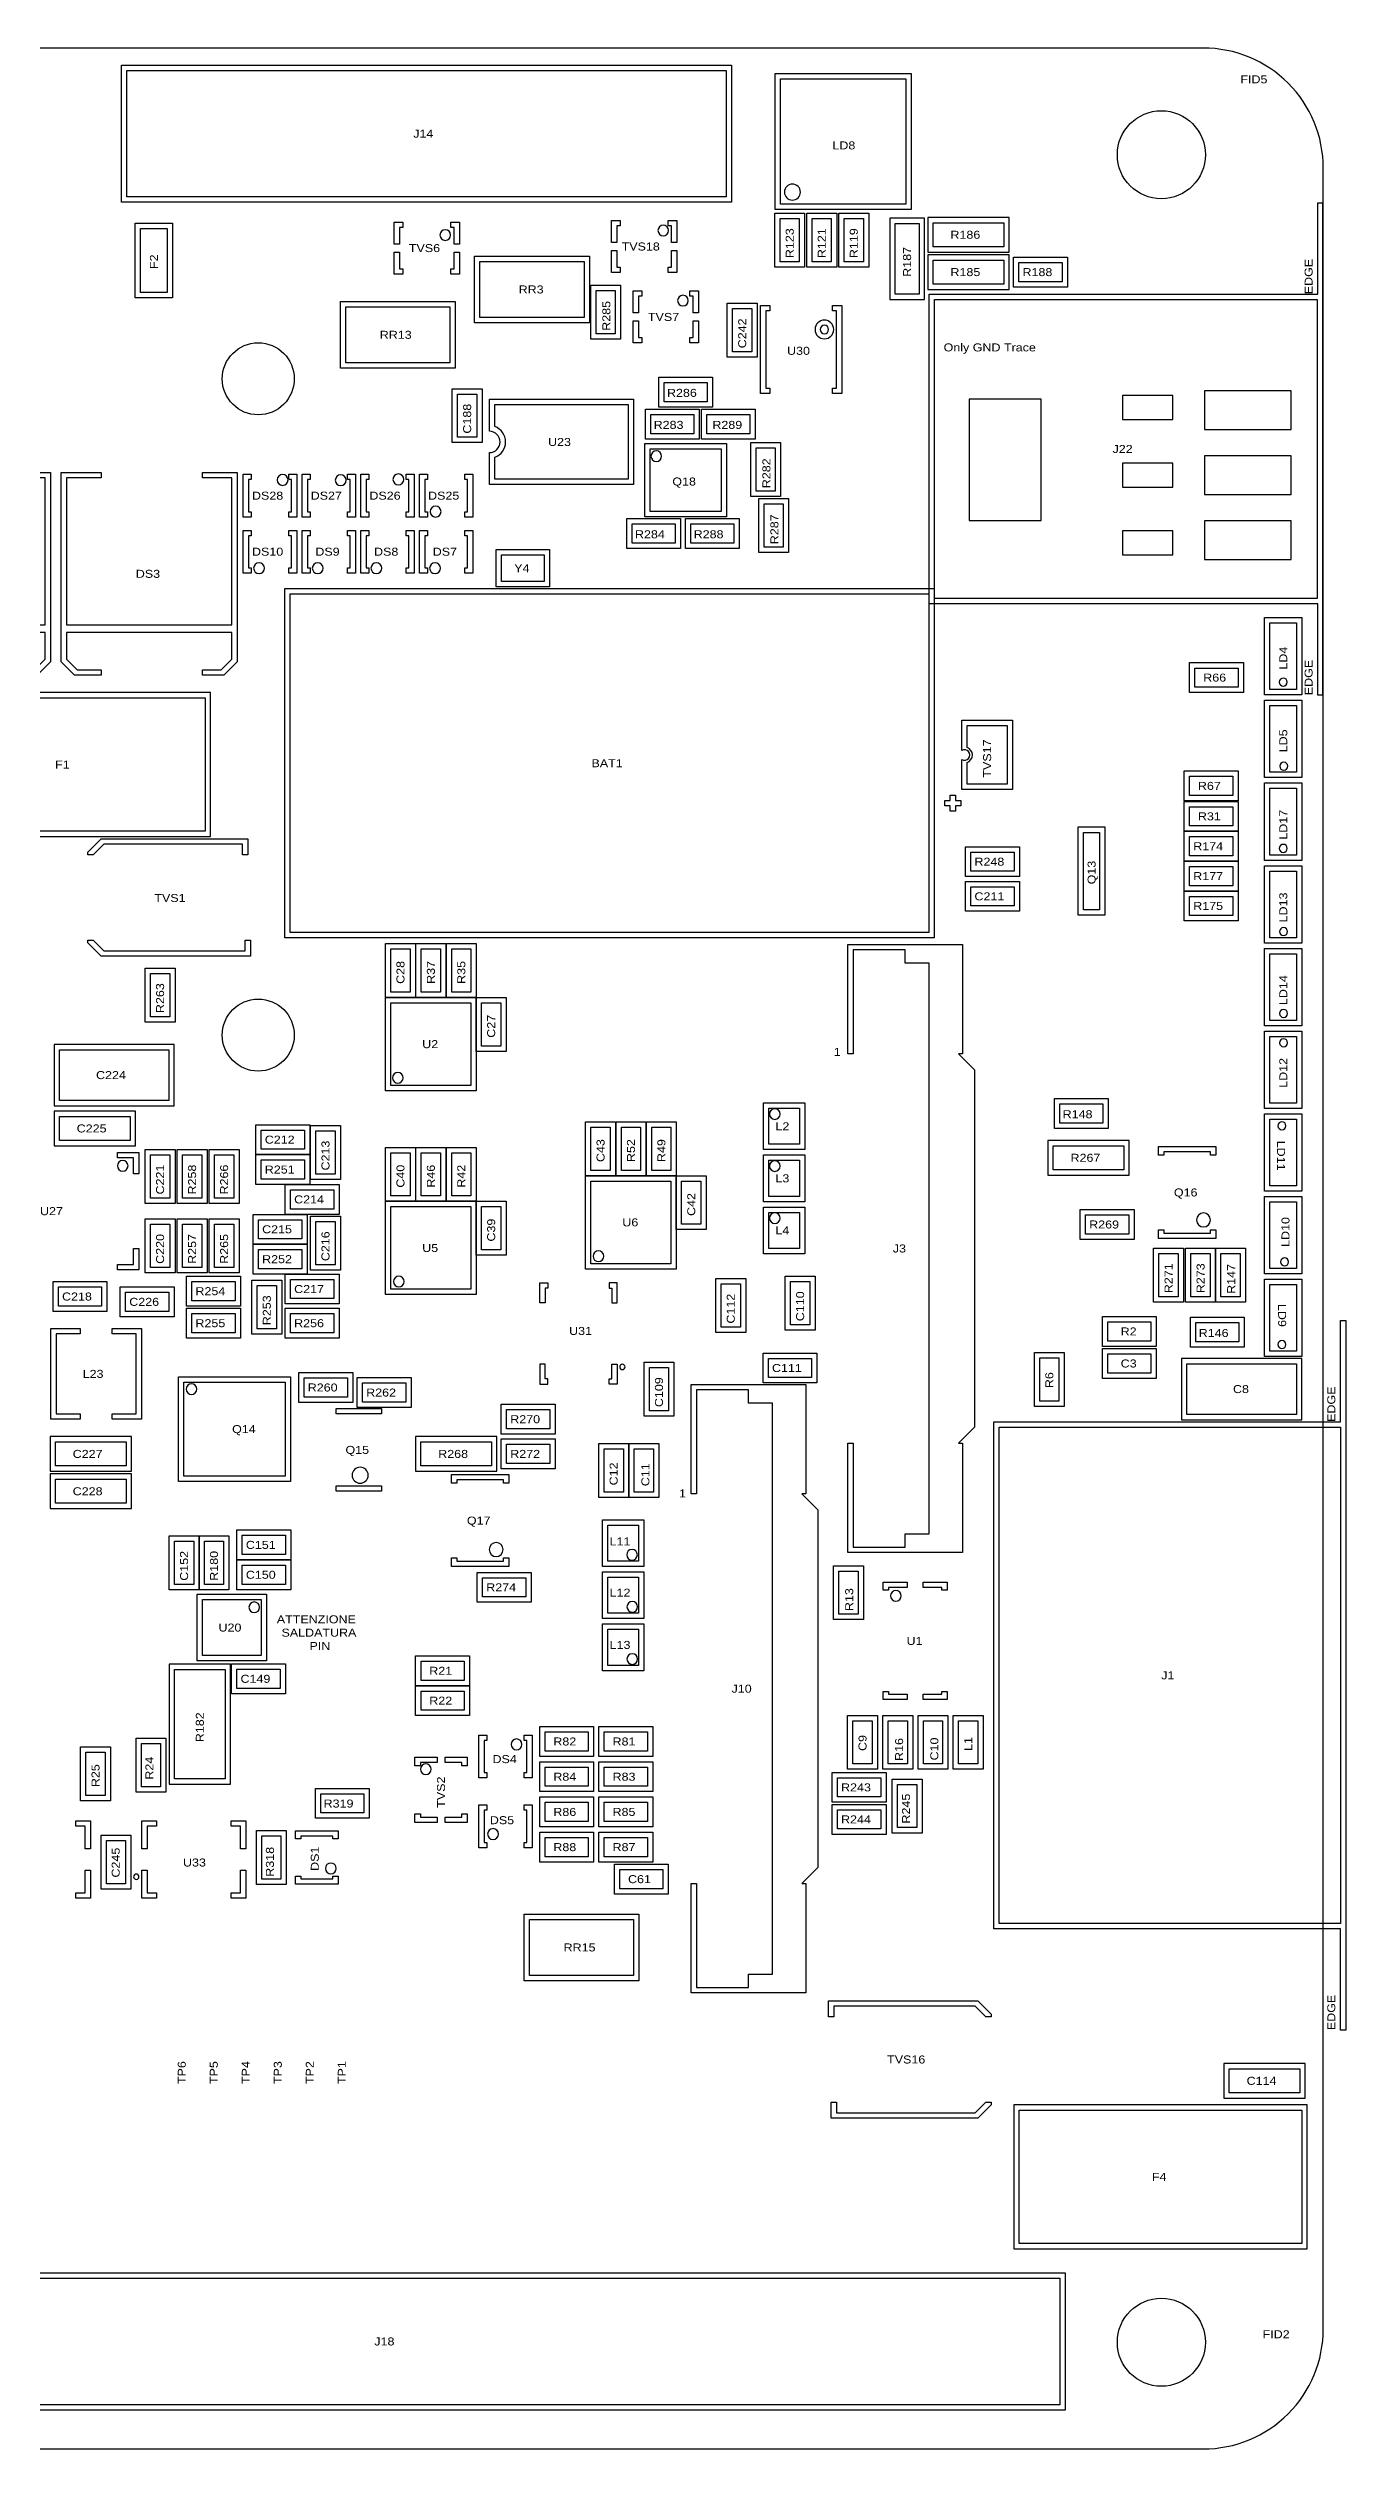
# Model space of a CAD drawing. Extents: x -22.2 to 72.6, y -18 to 72.2.
# Drawn here: x 24 to 72.6, y -18 to 72 of the extents above; entities that cross this region are included whole.
import ezdxf

# ---------------------------------------------------------------- set-up
doc = ezdxf.new("R2010")
doc.units = 0
for name, color, linetype in [('BOARD', 85, 'CONTINUOUS'), ('COMPONENTI', 111, 'CONTINUOUS'), ('REFERENCE', 5, 'CONTINUOUS')]:
    doc.layers.add(name, color=color, linetype=linetype)

msp = doc.modelspace()

# ---------------------------------------------------------------- linework, layer by layer
at = {"layer": 'BOARD'}
msp.add_lwpolyline([(-13.73, -17.96), (67.27, -17.96, 0.414214), (71.77, -13.46), (71.77, 67.54, 0.414214), (67.27, 72.04), (-13.73, 72.04, 0.414214), (-18.23, 67.54), (-18.23, -13.46, 0.414214)], format="xyb", close=True, dxfattribs=at)
at = {"layer": 'BOARD', "linetype": 'BYBLOCK'}
for centre, radius in [((65.7, 68.04), 1.65), ((31.85, 59.64), 1.35), ((31.85, 35.04), 1.35), ((65.7, -13.96), 1.65)]:
    msp.add_circle(centre, radius, dxfattribs=at)
at = {"layer": 'COMPONENTI'}
for points in [[(26.73, 66.26), (26.73, 71.4), (49.59, 71.4), (49.59, 66.26)], [(49.39, 66.46), (26.93, 66.46), (26.93, 71.2), (49.39, 71.2)], [(51.22, 65.99), (51.22, 71.09), (56.32, 71.09), (56.32, 65.99)], [(56.12, 66.19), (51.42, 66.19), (51.42, 70.89), (56.12, 70.89)], [(51.21, 65.85), (52.33, 65.85), (52.33, 63.83), (51.21, 63.83)], [(52.41, 65.85), (53.53, 65.85), (53.53, 63.83), (52.41, 63.83)], [(53.61, 65.85), (54.73, 65.85), (54.73, 63.83), (53.61, 63.83)], [(71.745, 47.78), (71.57, 47.78), (71.57, 51.21), (56.995, 51.21), (56.995, 62.81), (71.57, 62.81), (71.57, 66.24), (71.745, 66.24)], [(27.24, 65.48), (28.64, 65.48), (28.64, 62.68), (27.24, 62.68)], [(27.44, 62.88), (27.44, 65.28), (28.44, 65.28), (28.44, 62.88)], [(36.945, 64.69), (36.945, 65.515), (37.27, 65.515), (37.27, 65.315), (37.145, 65.315), (37.145, 64.69)], [(39.195, 64.69), (39.195, 65.315), (39.07, 65.315), (39.07, 65.515), (39.395, 65.515), (39.395, 64.69)], [(45.095, 64.75), (45.095, 65.575), (45.42, 65.575), (45.42, 65.375), (45.295, 65.375), (45.295, 64.75)], [(47.345, 64.75), (47.345, 65.375), (47.22, 65.375), (47.22, 65.575), (47.545, 65.575), (47.545, 64.75)], [(51.41, 64.03), (51.41, 65.65), (52.13, 65.65), (52.13, 64.03)], [(52.61, 64.03), (52.61, 65.65), (53.33, 65.65), (53.33, 64.03)], [(53.81, 64.03), (53.81, 65.65), (54.53, 65.65), (54.53, 64.03)], [(55.52, 62.615), (56.82, 62.615), (56.82, 65.665), (55.52, 65.665)], [(56.62, 65.465), (56.62, 62.815), (55.72, 62.815), (55.72, 65.465)], [(56.945, 65.69), (56.945, 64.39), (59.995, 64.39), (59.995, 65.69)], [(59.795, 64.59), (57.145, 64.59), (57.145, 65.49), (59.795, 65.49)], [(36.945, 63.565), (36.945, 64.39), (37.145, 64.39), (37.145, 63.765), (37.27, 63.765), (37.27, 63.565)], [(39.07, 63.565), (39.07, 63.765), (39.195, 63.765), (39.195, 64.39), (39.395, 64.39), (39.395, 63.565)], [(39.96, 61.74), (39.96, 64.24), (44.26, 64.24), (44.26, 61.74)], [(44.06, 61.94), (40.16, 61.94), (40.16, 64.04), (44.06, 64.04)], [(45.095, 63.625), (45.095, 64.45), (45.295, 64.45), (45.295, 63.825), (45.42, 63.825), (45.42, 63.625)], [(47.22, 63.625), (47.22, 63.825), (47.345, 63.825), (47.345, 64.45), (47.545, 64.45), (47.545, 63.625)], [(56.945, 64.29), (56.945, 62.99), (59.995, 62.99), (59.995, 64.29)], [(59.795, 63.19), (57.145, 63.19), (57.145, 64.09), (59.795, 64.09)], [(60.16, 63.08), (60.16, 64.2), (62.18, 64.2), (62.18, 63.08)], [(61.98, 63.28), (60.36, 63.28), (60.36, 64), (61.98, 64)], [(44.31, 63.15), (45.43, 63.15), (45.43, 61.13), (44.31, 61.13)], [(34.93, 60.04), (34.93, 62.54), (39.23, 62.54), (39.23, 60.04)], [(39.03, 60.24), (35.13, 60.24), (35.13, 62.34), (39.03, 62.34)], [(44.51, 61.33), (44.51, 62.95), (45.23, 62.95), (45.23, 61.33)], [(45.905, 62.11), (45.905, 62.935), (46.23, 62.935), (46.23, 62.735), (46.105, 62.735), (46.105, 62.11)], [(48.155, 62.11), (48.155, 62.735), (48.03, 62.735), (48.03, 62.935), (48.355, 62.935), (48.355, 62.11)], [(50.55, 60.45), (49.43, 60.45), (49.43, 62.47), (50.55, 62.47)], [(50.35, 62.27), (50.35, 60.65), (49.63, 60.65), (49.63, 62.27)], [(50.67, 62.39), (51.02, 62.39), (51.02, 62.19), (50.87, 62.19), (50.87, 59.29), (51.02, 59.29), (51.02, 59.09), (50.67, 59.09)], [(53.37, 62.39), (53.72, 62.39), (53.72, 59.09), (53.37, 59.09), (53.37, 59.29), (53.52, 59.29), (53.52, 62.19), (53.37, 62.19)], [(71.545, 62.61), (71.545, 51.41), (57.195, 51.41), (57.195, 62.61)], [(45.905, 60.985), (45.905, 61.81), (46.105, 61.81), (46.105, 61.185), (46.23, 61.185), (46.23, 60.985)], [(48.03, 60.985), (48.03, 61.185), (48.155, 61.185), (48.155, 61.81), (48.355, 61.81), (48.355, 60.985)], [(48.88, 59.7), (48.88, 58.58), (46.86, 58.58), (46.86, 59.7)], [(47.06, 59.5), (48.68, 59.5), (48.68, 58.78), (47.06, 58.78)], [(39.12, 59.27), (40.24, 59.27), (40.24, 57.25), (39.12, 57.25)], [(39.32, 57.45), (39.32, 59.07), (40.04, 59.07), (40.04, 57.45)], [(61.195, 58.88), (58.495, 58.88), (58.495, 54.33), (61.195, 54.33)], [(66.125, 59.02), (64.245, 59.02), (64.245, 58.12), (66.125, 58.12)], [(70.57, 59.195), (67.32, 59.195), (67.32, 57.745), (70.57, 57.745)], [(46.36, 57.38), (46.36, 58.5), (48.38, 58.5), (48.38, 57.38)], [(48.18, 57.58), (46.56, 57.58), (46.56, 58.3), (48.18, 58.3)], [(50.48, 58.5), (50.48, 57.38), (48.46, 57.38), (48.46, 58.5)], [(48.66, 58.3), (50.28, 58.3), (50.28, 57.58), (48.66, 57.58)], [(46.345, 54.465), (46.345, 57.215), (49.395, 57.215), (49.395, 54.465)], [(49.195, 54.665), (46.545, 54.665), (46.545, 57.015), (49.195, 57.015)], [(50.31, 57.25), (51.43, 57.25), (51.43, 55.23), (50.31, 55.23)], [(50.51, 55.43), (50.51, 57.05), (51.23, 57.05), (51.23, 55.43)], [(70.57, 56.755), (67.32, 56.755), (67.32, 55.305), (70.57, 55.305)], [(24.06, 49.03), (23.56, 48.53), (22.76, 48.53), (22.76, 48.73), (23.46, 48.73), (23.86, 49.13), (23.86, 50.1321), (17.66, 50.1321), (17.66, 49.13), (18.06, 48.73), (18.96, 48.73), (18.96, 48.53), (17.96, 48.53), (17.46, 49.03), (17.46, 56.13), (18.96, 56.13), (18.96, 55.93), (17.66, 55.93), (17.66, 50.421), (23.86, 50.421), (23.86, 55.93), (22.76, 55.93), (22.76, 56.13), (24.06, 56.13)], [(31.06, 49.03), (30.56, 48.53), (29.76, 48.53), (29.76, 48.73), (30.46, 48.73), (30.86, 49.13), (30.86, 50.1321), (24.66, 50.1321), (24.66, 49.13), (25.06, 48.73), (25.96, 48.73), (25.96, 48.53), (24.96, 48.53), (24.46, 49.03), (24.46, 56.13), (25.96, 56.13), (25.96, 55.93), (24.66, 55.93), (24.66, 50.421), (30.86, 50.421), (30.86, 55.93), (29.76, 55.93), (29.76, 56.13), (31.06, 56.13)], [(31.59, 56.06), (31.59, 55.86), (31.49, 55.86), (31.49, 54.66), (31.59, 54.66), (31.59, 54.46), (31.29, 54.46), (31.29, 56.06)], [(33.29, 56.06), (33.29, 54.46), (32.99, 54.46), (32.99, 54.66), (33.09, 54.66), (33.09, 55.86), (32.99, 55.86), (32.99, 56.06)], [(33.79, 56.06), (33.79, 55.86), (33.69, 55.86), (33.69, 54.66), (33.79, 54.66), (33.79, 54.46), (33.49, 54.46), (33.49, 56.06)], [(35.49, 56.06), (35.49, 54.46), (35.19, 54.46), (35.19, 54.66), (35.29, 54.66), (35.29, 55.86), (35.19, 55.86), (35.19, 56.06)], [(35.99, 56.06), (35.99, 55.86), (35.89, 55.86), (35.89, 54.66), (35.99, 54.66), (35.99, 54.46), (35.69, 54.46), (35.69, 56.06)], [(37.69, 56.06), (37.69, 54.46), (37.39, 54.46), (37.39, 54.66), (37.49, 54.66), (37.49, 55.86), (37.39, 55.86), (37.39, 56.06)], [(37.89, 54.46), (37.89, 56.06), (38.19, 56.06), (38.19, 55.86), (38.09, 55.86), (38.09, 54.66), (38.19, 54.66), (38.19, 54.46)], [(39.59, 54.46), (39.59, 54.66), (39.69, 54.66), (39.69, 55.86), (39.59, 55.86), (39.59, 56.06), (39.89, 56.06), (39.89, 54.46)], [(66.125, 56.48), (64.245, 56.48), (64.245, 55.58), (66.125, 55.58)], [(50.61, 55.15), (51.73, 55.15), (51.73, 53.13), (50.61, 53.13)], [(50.81, 53.33), (50.81, 54.95), (51.53, 54.95), (51.53, 53.33)], [(47.68, 54.4), (47.68, 53.28), (45.66, 53.28), (45.66, 54.4)], [(45.86, 54.2), (47.48, 54.2), (47.48, 53.48), (45.86, 53.48)], [(47.86, 53.28), (47.86, 54.4), (49.88, 54.4), (49.88, 53.28)], [(49.68, 53.48), (48.06, 53.48), (48.06, 54.2), (49.68, 54.2)], [(70.57, 54.315), (67.32, 54.315), (67.32, 52.865), (70.57, 52.865)], [(31.29, 52.36), (31.29, 53.96), (31.59, 53.96), (31.59, 53.76), (31.49, 53.76), (31.49, 52.56), (31.59, 52.56), (31.59, 52.36)], [(32.99, 52.36), (32.99, 52.56), (33.09, 52.56), (33.09, 53.76), (32.99, 53.76), (32.99, 53.96), (33.29, 53.96), (33.29, 52.36)], [(33.49, 52.36), (33.49, 53.96), (33.79, 53.96), (33.79, 53.76), (33.69, 53.76), (33.69, 52.56), (33.79, 52.56), (33.79, 52.36)], [(35.19, 52.36), (35.19, 52.56), (35.29, 52.56), (35.29, 53.76), (35.19, 53.76), (35.19, 53.96), (35.49, 53.96), (35.49, 52.36)], [(35.69, 52.36), (35.69, 53.96), (35.99, 53.96), (35.99, 53.76), (35.89, 53.76), (35.89, 52.56), (35.99, 52.56), (35.99, 52.36)], [(37.39, 52.36), (37.39, 52.56), (37.49, 52.56), (37.49, 53.76), (37.39, 53.76), (37.39, 53.96), (37.69, 53.96), (37.69, 52.36)], [(37.89, 52.36), (37.89, 53.96), (38.19, 53.96), (38.19, 53.76), (38.09, 53.76), (38.09, 52.56), (38.19, 52.56), (38.19, 52.36)], [(39.59, 52.36), (39.59, 52.56), (39.69, 52.56), (39.69, 53.76), (39.59, 53.76), (39.59, 53.96), (39.89, 53.96), (39.89, 52.36)], [(42.77, 53.24), (42.77, 51.84), (40.77, 51.84), (40.77, 53.24)], [(66.125, 53.94), (64.245, 53.94), (64.245, 53.04), (66.125, 53.04)], [(40.97, 53.04), (42.57, 53.04), (42.57, 52.04), (40.97, 52.04)], [(57.19, 51.78), (57.19, 38.68), (32.84, 38.68), (32.84, 51.78)], [(33.04, 51.58), (56.99, 51.58), (56.99, 38.88), (33.04, 38.88)], [(70.97, 47.79), (69.57, 47.79), (69.57, 50.69), (70.97, 50.69)], [(70.77, 50.49), (70.77, 47.99), (69.77, 47.99), (69.77, 50.49)], [(66.76, 47.88), (66.76, 49), (68.78, 49), (68.78, 47.88)], [(68.58, 48.08), (66.96, 48.08), (66.96, 48.8), (68.58, 48.8)], [(19.06, 42.48), (30.06, 42.48), (30.06, 47.88), (19.06, 47.88)], [(29.86, 42.68), (19.26, 42.68), (19.26, 47.68), (29.86, 47.68)], [(70.97, 44.69), (69.57, 44.69), (69.57, 47.59), (70.97, 47.59)], [(70.77, 47.39), (70.77, 44.89), (69.77, 44.89), (69.77, 47.39)], [(66.56, 43.82), (66.56, 44.94), (68.58, 44.94), (68.58, 43.82)], [(68.38, 44.02), (66.76, 44.02), (66.76, 44.74), (68.38, 44.74)], [(70.97, 41.59), (69.57, 41.59), (69.57, 44.49), (70.97, 44.49)], [(70.77, 44.29), (70.77, 41.79), (69.77, 41.79), (69.77, 44.29)], [(57.99, 44.03), (57.99, 43.83), (58.19, 43.83), (58.19, 43.63), (57.99, 43.63), (57.99, 43.43), (57.79, 43.43), (57.79, 43.63), (57.59, 43.63), (57.59, 43.83), (57.79, 43.83), (57.79, 44.03)], [(66.56, 42.68), (66.56, 43.8), (68.58, 43.8), (68.58, 42.68)], [(68.38, 42.88), (66.76, 42.88), (66.76, 43.6), (68.38, 43.6)], [(25.46, 41.8), (25.46, 41.9), (25.96, 42.4), (31.46, 42.4), (31.46, 41.8), (31.26, 41.8), (31.26, 42.2), (26.06, 42.2), (25.66, 41.8)], [(63.585, 39.54), (62.585, 39.54), (62.585, 42.84), (63.585, 42.84)], [(63.385, 42.64), (63.385, 39.74), (62.785, 39.74), (62.785, 42.64)], [(68.58, 42.68), (68.58, 41.56), (66.56, 41.56), (66.56, 42.68)], [(66.76, 42.48), (68.38, 42.48), (68.38, 41.76), (66.76, 41.76)], [(58.36, 40.98), (58.36, 42.1), (60.38, 42.1), (60.38, 40.98)], [(60.18, 41.18), (58.56, 41.18), (58.56, 41.9), (60.18, 41.9)], [(68.58, 41.56), (68.58, 40.44), (66.56, 40.44), (66.56, 41.56)], [(58.36, 39.68), (58.36, 40.8), (60.38, 40.8), (60.38, 39.68)], [(60.18, 39.88), (58.56, 39.88), (58.56, 40.6), (60.18, 40.6)], [(66.76, 41.36), (68.38, 41.36), (68.38, 40.64), (66.76, 40.64)], [(70.97, 38.49), (69.57, 38.49), (69.57, 41.39), (70.97, 41.39)], [(70.77, 41.19), (70.77, 38.69), (69.77, 38.69), (69.77, 41.19)], [(68.58, 40.44), (68.58, 39.32), (66.56, 39.32), (66.56, 40.44)], [(66.76, 40.24), (68.38, 40.24), (68.38, 39.52), (66.76, 39.52)], [(25.96, 38), (25.46, 38.5), (25.46, 38.6), (25.66, 38.6), (26.06, 38.2), (31.36, 38.2), (31.36, 38.6), (31.56, 38.6), (31.56, 38)], [(37.74, 36.45), (36.62, 36.45), (36.62, 38.47), (37.74, 38.47)], [(37.54, 38.27), (37.54, 36.65), (36.82, 36.65), (36.82, 38.27)], [(37.76, 38.47), (38.88, 38.47), (38.88, 36.45), (37.76, 36.45)], [(37.96, 36.65), (37.96, 38.27), (38.68, 38.27), (38.68, 36.65)], [(40.02, 36.45), (38.9, 36.45), (38.9, 38.47), (40.02, 38.47)], [(39.82, 38.27), (39.82, 36.65), (39.1, 36.65), (39.1, 38.27)], [(58.6975, 20.34), (58.0975, 19.74), (58.2475, 19.74), (58.2475, 15.64), (53.9475, 15.64), (53.9475, 19.74), (54.1475, 19.74), (54.1475, 15.84), (56.0975, 15.84), (56.0975, 16.34), (56.9975, 16.34), (56.9975, 37.74), (56.0975, 37.74), (56.0975, 38.24), (54.1475, 38.24), (54.1475, 34.34), (53.9475, 34.34), (53.9475, 38.44), (58.2475, 38.44), (58.2475, 34.34), (58.0975, 34.34), (58.6975, 33.74)], [(70.97, 35.39), (69.57, 35.39), (69.57, 38.29), (70.97, 38.29)], [(70.77, 38.09), (70.77, 35.59), (69.77, 35.59), (69.77, 38.09)], [(27.61, 37.55), (28.73, 37.55), (28.73, 35.53), (27.61, 35.53)], [(27.81, 35.73), (27.81, 37.35), (28.53, 37.35), (28.53, 35.73)], [(36.62, 32.95), (36.62, 36.45), (40.02, 36.45), (40.02, 32.95)], [(39.82, 33.15), (36.82, 33.15), (36.82, 36.25), (39.82, 36.25)], [(40.02, 36.45), (41.14, 36.45), (41.14, 34.43), (40.02, 34.43)], [(40.22, 34.63), (40.22, 36.25), (40.94, 36.25), (40.94, 34.63)], [(69.57, 35.19), (70.97, 35.19), (70.97, 32.29), (69.57, 32.29)], [(24.195, 34.69), (24.195, 32.39), (28.695, 32.39), (28.695, 34.69)], [(28.495, 32.59), (24.395, 32.59), (24.395, 34.49), (28.495, 34.49)], [(69.77, 32.49), (69.77, 34.99), (70.77, 34.99), (70.77, 32.49)], [(50.785, 30.745), (50.785, 32.495), (52.335, 32.495), (52.335, 30.745)], [(61.69, 31.54), (61.69, 32.66), (63.71, 32.66), (63.71, 31.54)], [(63.51, 31.74), (61.89, 31.74), (61.89, 32.46), (63.51, 32.46)], [(24.195, 32.19), (24.195, 30.89), (27.245, 30.89), (27.245, 32.19)], [(27.045, 31.09), (24.395, 31.09), (24.395, 31.99), (27.045, 31.99)], [(33.78, 31.68), (33.78, 30.56), (31.76, 30.56), (31.76, 31.68)], [(33.81, 31.65), (34.93, 31.65), (34.93, 29.63), (33.81, 29.63)], [(45.24, 29.77), (44.12, 29.77), (44.12, 31.79), (45.24, 31.79)], [(45.04, 31.59), (45.04, 29.97), (44.32, 29.97), (44.32, 31.59)], [(45.26, 31.79), (46.38, 31.79), (46.38, 29.77), (45.26, 29.77)], [(45.46, 29.97), (45.46, 31.59), (46.18, 31.59), (46.18, 29.97)], [(47.52, 29.77), (46.4, 29.77), (46.4, 31.79), (47.52, 31.79)], [(47.32, 31.59), (47.32, 29.97), (46.6, 29.97), (46.6, 31.59)], [(52.135, 30.945), (50.985, 30.945), (50.985, 32.295), (52.135, 32.295)], [(69.57, 32.09), (70.97, 32.09), (70.97, 29.19), (69.57, 29.19)], [(69.77, 29.39), (69.77, 31.89), (70.77, 31.89), (70.77, 29.39)], [(26.57, 30.64), (27.37, 30.64), (27.37, 29.84), (27.17, 29.84), (27.17, 30.44), (26.57, 30.44)], [(27.61, 30.75), (28.73, 30.75), (28.73, 28.73), (27.61, 28.73)], [(29.93, 28.73), (28.81, 28.73), (28.81, 30.75), (29.93, 30.75)], [(30.01, 30.75), (31.13, 30.75), (31.13, 28.73), (30.01, 28.73)], [(31.96, 31.48), (33.58, 31.48), (33.58, 30.76), (31.96, 30.76)], [(34.01, 29.83), (34.01, 31.45), (34.73, 31.45), (34.73, 29.83)], [(37.74, 28.81), (36.62, 28.81), (36.62, 30.83), (37.74, 30.83)], [(37.54, 30.63), (37.54, 29.01), (36.82, 29.01), (36.82, 30.63)], [(37.76, 30.83), (38.88, 30.83), (38.88, 28.81), (37.76, 28.81)], [(37.96, 29.01), (37.96, 30.63), (38.68, 30.63), (38.68, 29.01)], [(40.02, 28.81), (38.9, 28.81), (38.9, 30.83), (40.02, 30.83)], [(39.82, 30.63), (39.82, 29.01), (39.1, 29.01), (39.1, 30.63)], [(61.445, 31.09), (61.445, 29.79), (64.495, 29.79), (64.495, 31.09)], [(64.295, 29.99), (61.645, 29.99), (61.645, 30.89), (64.295, 30.89)], [(67.745, 30.54), (67.545, 30.54), (67.545, 30.665), (65.795, 30.665), (65.795, 30.54), (65.595, 30.54), (65.595, 30.865), (67.745, 30.865)], [(27.81, 28.93), (27.81, 30.55), (28.53, 30.55), (28.53, 28.93)], [(29.73, 30.55), (29.73, 28.93), (29.01, 28.93), (29.01, 30.55)], [(30.21, 28.93), (30.21, 30.55), (30.93, 30.55), (30.93, 28.93)], [(31.76, 29.44), (31.76, 30.56), (33.78, 30.56), (33.78, 29.44)], [(33.58, 29.64), (31.96, 29.64), (31.96, 30.36), (33.58, 30.36)], [(44.12, 26.27), (44.12, 29.77), (47.52, 29.77), (47.52, 26.27)], [(47.52, 29.77), (48.64, 29.77), (48.64, 27.75), (47.52, 27.75)], [(50.785, 28.795), (50.785, 30.545), (52.335, 30.545), (52.335, 28.795)], [(52.135, 28.995), (50.985, 28.995), (50.985, 30.345), (52.135, 30.345)], [(34.88, 29.44), (34.88, 28.32), (32.86, 28.32), (32.86, 29.44)], [(33.06, 29.24), (34.68, 29.24), (34.68, 28.52), (33.06, 28.52)], [(36.62, 25.31), (36.62, 28.81), (40.02, 28.81), (40.02, 25.31)], [(40.02, 28.81), (41.14, 28.81), (41.14, 26.79), (40.02, 26.79)], [(47.32, 26.47), (44.32, 26.47), (44.32, 29.57), (47.32, 29.57)], [(47.72, 27.95), (47.72, 29.57), (48.44, 29.57), (48.44, 27.95)], [(70.97, 26.09), (69.57, 26.09), (69.57, 28.99), (70.97, 28.99)], [(28.73, 26.13), (27.61, 26.13), (27.61, 28.15), (28.73, 28.15)], [(28.53, 27.95), (28.53, 26.33), (27.81, 26.33), (27.81, 27.95)], [(28.81, 28.15), (29.93, 28.15), (29.93, 26.13), (28.81, 26.13)], [(29.01, 26.33), (29.01, 27.95), (29.73, 27.95), (29.73, 26.33)], [(31.13, 26.13), (30.01, 26.13), (30.01, 28.15), (31.13, 28.15)], [(30.93, 27.95), (30.93, 26.33), (30.21, 26.33), (30.21, 27.95)], [(33.68, 28.32), (33.68, 27.2), (31.66, 27.2), (31.66, 28.32)], [(31.86, 28.12), (33.48, 28.12), (33.48, 27.4), (31.86, 27.4)], [(33.81, 28.25), (34.93, 28.25), (34.93, 26.23), (33.81, 26.23)], [(34.01, 26.43), (34.01, 28.05), (34.73, 28.05), (34.73, 26.43)], [(39.82, 25.51), (36.82, 25.51), (36.82, 28.61), (39.82, 28.61)], [(40.22, 26.99), (40.22, 28.61), (40.94, 28.61), (40.94, 26.99)], [(50.785, 26.845), (50.785, 28.595), (52.335, 28.595), (52.335, 26.845)], [(52.135, 27.045), (50.985, 27.045), (50.985, 28.395), (52.135, 28.395)], [(62.66, 27.38), (62.66, 28.5), (64.68, 28.5), (64.68, 27.38)], [(64.48, 27.58), (62.86, 27.58), (62.86, 28.3), (64.48, 28.3)], [(70.77, 28.79), (70.77, 26.29), (69.77, 26.29), (69.77, 28.79)], [(26.57, 26.44), (27.17, 26.44), (27.17, 27.04), (27.37, 27.04), (27.37, 26.24), (26.57, 26.24)], [(31.66, 26.08), (31.66, 27.2), (33.68, 27.2), (33.68, 26.08)], [(65.41, 27.05), (66.53, 27.05), (66.53, 25.03), (65.41, 25.03)], [(67.745, 27.415), (65.595, 27.415), (65.595, 27.74), (65.795, 27.74), (65.795, 27.615), (67.545, 27.615), (67.545, 27.74), (67.745, 27.74)], [(66.61, 27.05), (67.73, 27.05), (67.73, 25.03), (66.61, 25.03)], [(68.85, 25.03), (67.73, 25.03), (67.73, 27.05), (68.85, 27.05)], [(33.48, 26.28), (31.86, 26.28), (31.86, 27), (33.48, 27)], [(65.61, 25.23), (65.61, 26.85), (66.33, 26.85), (66.33, 25.23)], [(66.81, 25.23), (66.81, 26.85), (67.53, 26.85), (67.53, 25.23)], [(68.65, 26.85), (68.65, 25.23), (67.93, 25.23), (67.93, 26.85)], [(26.18, 25.8), (26.18, 24.68), (24.16, 24.68), (24.16, 25.8)], [(24.36, 25.6), (25.98, 25.6), (25.98, 24.88), (24.36, 24.88)], [(26.68, 24.48), (26.68, 25.6), (28.7, 25.6), (28.7, 24.48)], [(28.5, 24.68), (26.88, 24.68), (26.88, 25.4), (28.5, 25.4)], [(29.16, 24.88), (29.16, 26), (31.18, 26), (31.18, 24.88)], [(30.98, 25.08), (29.36, 25.08), (29.36, 25.8), (30.98, 25.8)], [(31.61, 25.85), (32.73, 25.85), (32.73, 23.83), (31.61, 23.83)], [(31.81, 24.03), (31.81, 25.65), (32.53, 25.65), (32.53, 24.03)], [(34.88, 26.08), (34.88, 24.96), (32.86, 24.96), (32.86, 26.08)], [(33.06, 25.88), (34.68, 25.88), (34.68, 25.16), (33.06, 25.16)], [(42.6, 25), (42.4, 25), (42.4, 25.75), (42.7, 25.75), (42.7, 25.55), (42.6, 25.55)], [(45.1, 25), (45.3, 25), (45.3, 25.75), (45, 25.75), (45, 25.55), (45.1, 25.55)], [(50.12, 23.89), (49, 23.89), (49, 25.91), (50.12, 25.91)], [(49.92, 25.71), (49.92, 24.09), (49.2, 24.09), (49.2, 25.71)], [(51.6, 26), (52.72, 26), (52.72, 23.98), (51.6, 23.98)], [(51.8, 24.18), (51.8, 25.8), (52.52, 25.8), (52.52, 24.18)], [(70.97, 22.99), (69.57, 22.99), (69.57, 25.89), (70.97, 25.89)], [(70.77, 25.69), (70.77, 23.19), (69.77, 23.19), (69.77, 25.69)], [(29.16, 23.68), (29.16, 24.8), (31.18, 24.8), (31.18, 23.68)], [(30.98, 23.88), (29.36, 23.88), (29.36, 24.6), (30.98, 24.6)], [(34.88, 24.8), (34.88, 23.68), (32.86, 23.68), (32.86, 24.8)], [(33.06, 24.6), (34.68, 24.6), (34.68, 23.88), (33.06, 23.88)], [(72.62, -2.26), (72.42, -2.26), (72.42, 1.54), (59.42, 1.54), (59.42, 20.54), (72.42, 20.54), (72.42, 24.34), (72.62, 24.34)], [(63.49, 23.37), (63.49, 24.49), (65.51, 24.49), (65.51, 23.37)], [(66.79, 23.34), (66.79, 24.46), (68.81, 24.46), (68.81, 23.34)], [(24.07, 24.04), (25.17, 24.04), (25.17, 23.84), (24.27, 23.84), (24.27, 20.84), (25.17, 20.84), (25.17, 20.64), (24.07, 20.64)], [(26.37, 24.04), (27.47, 24.04), (27.47, 20.64), (26.37, 20.64), (26.37, 20.84), (27.27, 20.84), (27.27, 23.84), (26.37, 23.84)], [(65.31, 23.57), (63.69, 23.57), (63.69, 24.29), (65.31, 24.29)], [(68.61, 23.54), (66.99, 23.54), (66.99, 24.26), (68.61, 24.26)], [(42.6, 22.7), (42.4, 22.7), (42.4, 21.95), (42.7, 21.95), (42.7, 22.15), (42.6, 22.15)], [(45.1, 22.7), (45.3, 22.7), (45.3, 21.95), (45, 21.95), (45, 22.15), (45.1, 22.15)], [(47.43, 20.76), (46.31, 20.76), (46.31, 22.78), (47.43, 22.78)], [(47.23, 22.58), (47.23, 20.96), (46.51, 20.96), (46.51, 22.58)], [(50.77, 22), (50.77, 23.12), (52.79, 23.12), (52.79, 22)], [(52.59, 22.2), (50.97, 22.2), (50.97, 22.92), (52.59, 22.92)], [(60.94, 23.14), (62.06, 23.14), (62.06, 21.12), (60.94, 21.12)], [(61.14, 21.32), (61.14, 22.94), (61.86, 22.94), (61.86, 21.32)], [(63.49, 22.17), (63.49, 23.29), (65.51, 23.29), (65.51, 22.17)], [(65.31, 22.37), (63.69, 22.37), (63.69, 23.09), (65.31, 23.09)], [(70.96, 20.62), (70.96, 22.92), (66.46, 22.92), (66.46, 20.62)], [(66.66, 22.72), (70.76, 22.72), (70.76, 20.82), (66.66, 20.82)], [(28.86, 22.23), (33.06, 22.23), (33.06, 18.31), (28.86, 18.31)], [(29.06, 18.51), (29.06, 22.03), (32.86, 22.03), (32.86, 18.51)], [(35.39, 22.39), (35.39, 21.27), (33.37, 21.27), (33.37, 22.39)], [(33.57, 22.19), (35.19, 22.19), (35.19, 21.47), (33.57, 21.47)], [(35.56, 21.08), (35.56, 22.2), (37.58, 22.2), (37.58, 21.08)], [(37.38, 21.28), (35.76, 21.28), (35.76, 22), (37.38, 22)], [(52.8275, 3.84), (52.2275, 3.24), (52.3775, 3.24), (52.3775, -0.86), (48.0775, -0.86), (48.0775, 3.24), (48.2775, 3.24), (48.2775, -0.66), (50.2275, -0.66), (50.2275, -0.16), (51.1275, -0.16), (51.1275, 21.24), (50.2275, 21.24), (50.2275, 21.74), (48.2775, 21.74), (48.2775, 17.84), (48.0775, 17.84), (48.0775, 21.94), (52.3775, 21.94), (52.3775, 17.84), (52.2275, 17.84), (52.8275, 17.24)], [(36.47, 20.84), (34.77, 20.84), (34.77, 21.04), (36.47, 21.04)], [(40.96, 20.08), (40.96, 21.2), (42.98, 21.2), (42.98, 20.08)], [(42.78, 20.28), (41.16, 20.28), (41.16, 21), (42.78, 21)], [(27.095, 18.69), (27.095, 19.99), (24.045, 19.99), (24.045, 18.69)], [(40.795, 18.69), (40.795, 19.99), (37.745, 19.99), (37.745, 18.69)], [(40.96, 18.78), (40.96, 19.9), (42.98, 19.9), (42.98, 18.78)], [(72.42, 20.34), (72.42, 1.74), (59.62, 1.74), (59.62, 20.34)], [(24.245, 19.79), (26.895, 19.79), (26.895, 18.89), (24.245, 18.89)], [(37.945, 19.79), (40.595, 19.79), (40.595, 18.89), (37.945, 18.89)], [(42.78, 18.98), (41.16, 18.98), (41.16, 19.7), (42.78, 19.7)], [(44.62, 19.73), (45.74, 19.73), (45.74, 17.71), (44.62, 17.71)], [(44.82, 17.91), (44.82, 19.53), (45.54, 19.53), (45.54, 17.91)], [(45.74, 19.73), (46.86, 19.73), (46.86, 17.71), (45.74, 17.71)], [(45.94, 17.91), (45.94, 19.53), (46.66, 19.53), (46.66, 17.91)], [(27.095, 17.29), (27.095, 18.59), (24.045, 18.59), (24.045, 17.29)], [(24.245, 18.39), (26.895, 18.39), (26.895, 17.49), (24.245, 17.49)], [(36.47, 17.94), (34.77, 17.94), (34.77, 18.14), (36.47, 18.14)], [(41.245, 18.24), (41.045, 18.24), (41.045, 18.365), (39.295, 18.365), (39.295, 18.24), (39.095, 18.24), (39.095, 18.565), (41.245, 18.565)], [(29.63, 14.25), (28.51, 14.25), (28.51, 16.27), (29.63, 16.27)], [(30.75, 14.25), (29.63, 14.25), (29.63, 16.27), (30.75, 16.27)], [(31.05, 15.37), (31.05, 16.49), (33.07, 16.49), (33.07, 15.37)], [(32.87, 15.57), (31.25, 15.57), (31.25, 16.29), (32.87, 16.29)], [(46.305, 16.865), (46.305, 15.115), (44.755, 15.115), (44.755, 16.865)], [(44.955, 16.665), (46.105, 16.665), (46.105, 15.315), (44.955, 15.315)], [(29.43, 16.07), (29.43, 14.45), (28.71, 14.45), (28.71, 16.07)], [(30.55, 16.07), (30.55, 14.45), (29.83, 14.45), (29.83, 16.07)], [(31.05, 14.25), (31.05, 15.37), (33.07, 15.37), (33.07, 14.25)], [(41.245, 15.115), (39.095, 15.115), (39.095, 15.44), (39.295, 15.44), (39.295, 15.315), (41.045, 15.315), (41.045, 15.44), (41.245, 15.44)], [(32.87, 14.45), (31.25, 14.45), (31.25, 15.17), (32.87, 15.17)], [(42.08, 14.9), (42.08, 13.78), (40.06, 13.78), (40.06, 14.9)], [(40.26, 14.7), (41.88, 14.7), (41.88, 13.98), (40.26, 13.98)], [(46.305, 14.915), (46.305, 13.165), (44.755, 13.165), (44.755, 14.915)], [(44.955, 14.715), (46.105, 14.715), (46.105, 13.365), (44.955, 13.365)], [(53.41, 15.15), (54.53, 15.15), (54.53, 13.13), (53.41, 13.13)], [(53.61, 13.33), (53.61, 14.95), (54.33, 14.95), (54.33, 13.33)], [(55.275, 14.53), (56.175, 14.53), (56.175, 14.33), (55.475, 14.33), (55.475, 14.23), (55.275, 14.23)], [(56.775, 14.53), (57.675, 14.53), (57.675, 14.23), (57.475, 14.23), (57.475, 14.33), (56.775, 14.33)], [(32.16, 14.08), (32.16, 11.58), (29.56, 11.58), (29.56, 14.08)], [(29.76, 13.88), (31.96, 13.88), (31.96, 11.78), (29.76, 11.78)], [(46.305, 12.965), (46.305, 11.215), (44.755, 11.215), (44.755, 12.965)], [(44.955, 12.765), (46.105, 12.765), (46.105, 11.415), (44.955, 11.415)], [(37.75, 10.65), (37.75, 11.77), (39.77, 11.77), (39.77, 10.65)], [(30.81, 11.46), (28.51, 11.46), (28.51, 6.96), (30.81, 6.96)], [(28.71, 7.16), (28.71, 11.26), (30.61, 11.26), (30.61, 7.16)], [(30.85, 10.35), (30.85, 11.47), (32.87, 11.47), (32.87, 10.35)], [(32.67, 10.55), (31.05, 10.55), (31.05, 11.27), (32.67, 11.27)], [(39.57, 10.85), (37.95, 10.85), (37.95, 11.57), (39.57, 11.57)], [(37.75, 9.53), (37.75, 10.65), (39.77, 10.65), (39.77, 9.53)], [(39.57, 9.73), (37.95, 9.73), (37.95, 10.45), (39.57, 10.45)], [(55.275, 10.43), (55.475, 10.43), (55.475, 10.33), (56.175, 10.33), (56.175, 10.13), (55.275, 10.13)], [(56.775, 10.33), (57.475, 10.33), (57.475, 10.43), (57.675, 10.43), (57.675, 10.13), (56.775, 10.13)], [(44.42, 9.12), (44.42, 8), (42.4, 8), (42.4, 9.12)], [(46.64, 9.12), (46.64, 8), (44.62, 8), (44.62, 9.12)], [(53.94, 9.54), (55.06, 9.54), (55.06, 7.52), (53.94, 7.52)], [(54.14, 7.72), (54.14, 9.34), (54.86, 9.34), (54.86, 7.72)], [(56.38, 7.52), (55.26, 7.52), (55.26, 9.54), (56.38, 9.54)], [(56.18, 9.34), (56.18, 7.72), (55.46, 7.72), (55.46, 9.34)], [(56.58, 9.54), (57.7, 9.54), (57.7, 7.52), (56.58, 7.52)], [(56.78, 7.72), (56.78, 9.34), (57.5, 9.34), (57.5, 7.72)], [(57.9, 9.54), (59.02, 9.54), (59.02, 7.52), (57.9, 7.52)], [(58.1, 7.72), (58.1, 9.34), (58.82, 9.34), (58.82, 7.72)], [(26.31, 6.34), (25.19, 6.34), (25.19, 8.36), (26.31, 8.36)], [(26.11, 8.16), (26.11, 6.54), (25.39, 6.54), (25.39, 8.16)], [(27.27, 8.68), (28.39, 8.68), (28.39, 6.66), (27.27, 6.66)], [(27.47, 6.86), (27.47, 8.48), (28.19, 8.48), (28.19, 6.86)], [(40.42, 8.8), (40.42, 8.6), (40.32, 8.6), (40.32, 7.4), (40.42, 7.4), (40.42, 7.2), (40.12, 7.2), (40.12, 8.8)], [(42.12, 8.8), (42.12, 7.2), (41.82, 7.2), (41.82, 7.4), (41.92, 7.4), (41.92, 8.6), (41.82, 8.6), (41.82, 8.8)], [(42.6, 8.92), (44.22, 8.92), (44.22, 8.2), (42.6, 8.2)], [(44.82, 8.92), (46.44, 8.92), (46.44, 8.2), (44.82, 8.2)], [(38.55, 7.775), (37.925, 7.775), (37.925, 7.65), (37.725, 7.65), (37.725, 7.975), (38.55, 7.975)], [(39.675, 7.65), (39.475, 7.65), (39.475, 7.775), (38.85, 7.775), (38.85, 7.975), (39.675, 7.975)], [(44.42, 7.8), (44.42, 6.68), (42.4, 6.68), (42.4, 7.8)], [(42.6, 7.6), (44.22, 7.6), (44.22, 6.88), (42.6, 6.88)], [(46.64, 7.8), (46.64, 6.68), (44.62, 6.68), (44.62, 7.8)], [(44.82, 7.6), (46.44, 7.6), (46.44, 6.88), (44.82, 6.88)], [(53.36, 6.28), (53.36, 7.4), (55.38, 7.4), (55.38, 6.28)], [(36.01, 6.8), (36.01, 5.68), (33.99, 5.68), (33.99, 6.8)], [(34.19, 6.6), (35.81, 6.6), (35.81, 5.88), (34.19, 5.88)], [(44.42, 6.48), (44.42, 5.36), (42.4, 5.36), (42.4, 6.48)], [(46.64, 6.48), (46.64, 5.36), (44.62, 5.36), (44.62, 6.48)], [(55.18, 6.48), (53.56, 6.48), (53.56, 7.2), (55.18, 7.2)], [(56.73, 5.13), (55.61, 5.13), (55.61, 7.15), (56.73, 7.15)], [(56.53, 6.95), (56.53, 5.33), (55.81, 5.33), (55.81, 6.95)], [(25.01, 5.59), (25.56, 5.59), (25.56, 4.54), (25.36, 4.54), (25.36, 5.39), (25.01, 5.39)], [(27.48, 5.59), (28.03, 5.59), (28.03, 5.39), (27.68, 5.39), (27.68, 4.54), (27.48, 4.54)], [(30.83, 5.59), (31.38, 5.59), (31.38, 4.54), (31.18, 4.54), (31.18, 5.39), (30.83, 5.39)], [(38.55, 5.525), (37.725, 5.525), (37.725, 5.85), (37.925, 5.85), (37.925, 5.725), (38.55, 5.725)], [(39.675, 5.525), (38.85, 5.525), (38.85, 5.725), (39.475, 5.725), (39.475, 5.85), (39.675, 5.85)], [(40.12, 4.58), (40.12, 6.18), (40.42, 6.18), (40.42, 5.98), (40.32, 5.98), (40.32, 4.78), (40.42, 4.78), (40.42, 4.58)], [(41.82, 4.58), (41.82, 4.78), (41.92, 4.78), (41.92, 5.98), (41.82, 5.98), (41.82, 6.18), (42.12, 6.18), (42.12, 4.58)], [(42.6, 6.28), (44.22, 6.28), (44.22, 5.56), (42.6, 5.56)], [(44.82, 6.28), (46.44, 6.28), (46.44, 5.56), (44.82, 5.56)], [(53.36, 5.08), (53.36, 6.2), (55.38, 6.2), (55.38, 5.08)], [(55.18, 5.28), (53.56, 5.28), (53.56, 6), (55.18, 6)], [(25.96, 5.05), (27.08, 5.05), (27.08, 3.03), (25.96, 3.03)], [(26.16, 3.23), (26.16, 4.85), (26.88, 4.85), (26.88, 3.23)], [(31.78, 5.22), (32.9, 5.22), (32.9, 3.2), (31.78, 3.2)], [(31.98, 3.4), (31.98, 5.02), (32.7, 5.02), (32.7, 3.4)], [(34.85, 4.91), (34.65, 4.91), (34.65, 5.01), (33.45, 5.01), (33.45, 4.91), (33.25, 4.91), (33.25, 5.21), (34.85, 5.21)], [(44.42, 5.16), (44.42, 4.04), (42.4, 4.04), (42.4, 5.16)], [(42.6, 4.96), (44.22, 4.96), (44.22, 4.24), (42.6, 4.24)], [(46.64, 5.16), (46.64, 4.04), (44.62, 4.04), (44.62, 5.16)], [(44.82, 4.96), (46.44, 4.96), (46.44, 4.24), (44.82, 4.24)], [(25.36, 3.74), (25.56, 3.74), (25.56, 2.69), (25.01, 2.69), (25.01, 2.89), (25.36, 2.89)], [(27.48, 3.74), (27.68, 3.74), (27.68, 2.89), (28.03, 2.89), (28.03, 2.69), (27.48, 2.69)], [(31.18, 3.74), (31.38, 3.74), (31.38, 2.69), (30.83, 2.69), (30.83, 2.89), (31.18, 2.89)], [(47.22, 3.96), (47.22, 2.84), (45.2, 2.84), (45.2, 3.96)], [(45.4, 3.76), (47.02, 3.76), (47.02, 3.04), (45.4, 3.04)], [(34.85, 3.21), (33.25, 3.21), (33.25, 3.51), (33.45, 3.51), (33.45, 3.41), (34.65, 3.41), (34.65, 3.51), (34.85, 3.51)], [(41.82, -0.41), (41.82, 2.09), (46.12, 2.09), (46.12, -0.41)], [(45.92, -0.21), (42.02, -0.21), (42.02, 1.89), (45.92, 1.89)], [(58.82, -1.16), (59.32, -1.66), (59.32, -1.76), (59.12, -1.76), (58.72, -1.36), (53.42, -1.36), (53.42, -1.76), (53.22, -1.76), (53.22, -1.16)], [(68.045, -3.51), (68.045, -4.81), (71.095, -4.81), (71.095, -3.51)], [(70.895, -4.61), (68.245, -4.61), (68.245, -3.71), (70.895, -3.71)], [(59.32, -4.96), (59.32, -5.06), (58.82, -5.56), (53.32, -5.56), (53.32, -4.96), (53.52, -4.96), (53.52, -5.36), (58.72, -5.36), (59.12, -4.96)], [(60.17, -10.46), (71.17, -10.46), (71.17, -5.06), (60.17, -5.06)], [(70.97, -10.26), (60.37, -10.26), (60.37, -5.26), (70.97, -5.26)], [(62.1, -11.36), (62.1, -16.5), (11.3, -16.5), (11.3, -11.36)], [(11.5, -11.56), (61.9, -11.56), (61.9, -16.3), (11.5, -16.3)]]:
    msp.add_lwpolyline(points, close=True, dxfattribs=at)
for points in [[(52.17, 66.64, 1), (51.57, 66.64, 1)], [(39.06, 65.03, 1), (38.66, 65.03, 1)], [(47.23, 65.2, 1), (46.83, 65.2, 1)], [(47.97, 62.57, 1), (47.57, 62.57, 1)], [(53.42, 61.49, 1), (52.72, 61.49, 1)], [(53.2281, 61.49, 1), (52.9119, 61.49, 1)], [(40.515, 55.6732), (40.515, 56.8732, 1), (40.515, 57.6732), (40.515, 58.8732), (45.91, 58.8732), (45.91, 55.6732)], [(40.515, 55.6732), (40.515, 56.8732, 1), (40.515, 57.6732), (40.515, 58.8732), (45.91, 58.8732), (45.91, 55.6732)], [(45.71, 55.8732), (40.715, 55.8732), (40.715, 56.6987, 0.710745), (40.715, 57.8477), (40.715, 58.6732), (45.71, 58.6732)], [(45.71, 55.8732), (40.715, 55.8732), (40.715, 56.6987, 0.710745), (40.715, 57.8477), (40.715, 58.6732), (45.71, 58.6732)], [(46.97, 56.74, 1), (46.57, 56.74, 1)], [(32.9654, 55.8491, 1), (32.5576, 55.8491, 1)], [(35.1454, 55.8391, 1), (34.7376, 55.8391, 1)], [(37.3054, 55.8691, 1), (36.8976, 55.8691, 1)], [(38.7024, 54.6609, 1), (38.2946, 54.6609, 1)], [(32.0824, 52.5409, 1), (31.6746, 52.5409, 1)], [(34.2824, 52.5409, 1), (33.8746, 52.5409, 1)], [(36.4824, 52.5409, 1), (36.0746, 52.5409, 1)], [(38.6824, 52.5409, 1), (38.2746, 52.5409, 1)], [(70.42, 48.27, 1), (70.12, 48.27, 1)], [(60.12, 44.24), (58.22, 44.24), (58.22, 45.3668, 1.732076), (58.22, 45.7132), (58.22, 46.84), (60.12, 46.84)], [(59.92, 46.64), (59.92, 44.44), (58.42, 44.44), (58.42, 45.2572, 0.707071), (58.42, 45.8228), (58.42, 46.64)], [(70.44, 45.12, 1), (70.14, 45.12, 1)], [(70.42, 42.04, 1), (70.12, 42.04, 1)], [(70.43, 38.92, 1), (70.13, 38.92, 1)], [(70.43, 35.85, 1), (70.13, 35.85, 1)], [(70.43, 34.75, 1), (70.13, 34.75, 1)], [(37.28, 33.44, 1), (36.88, 33.44, 1)], [(51.4115, 32.08, 1), (51.0115, 32.08, 1)], [(70.37, 31.64, 1), (70.07, 31.64, 1)], [(26.97, 30.14, 1), (26.57, 30.14, 1)], [(51.4115, 30.13, 1), (51.0115, 30.13, 1)], [(51.4115, 28.18, 1), (51.0115, 28.18, 1)], [(67.5416, 28.11, 1), (67.0184, 28.11, 1)], [(44.8, 26.75, 1), (44.4, 26.75, 1)], [(70.47, 26.54, 1), (70.17, 26.54, 1)], [(37.32, 25.8, 1), (36.92, 25.8, 1)], [(70.37, 23.44, 1), (70.07, 23.44, 1)], [(45.6, 22.6, 1), (45.4, 22.6, 1)], [(29.55, 21.77, 1), (29.15, 21.77, 1)], [(35.97, 18.54, 1), (35.37, 18.54, 1)], [(41.0295, 15.7541, 1), (40.5063, 15.7541, 1)], [(46.06, 15.56, 1), (45.66, 15.56, 1)], [(31.9, 13.59, 1), (31.5, 13.59, 1)], [(46.07, 13.61, 1), (45.67, 13.61, 1)], [(55.95, 14.02, 1), (55.55, 14.02, 1)], [(46.07, 11.65, 1), (45.67, 11.65, 1)], [(41.7339, 8.45, 1), (41.3261, 8.45, 1)], [(38.33, 7.52, 1), (37.93, 7.52, 1)], [(40.8539, 5.09, 1), (40.4461, 5.09, 1)], [(34.7739, 3.8, 1), (34.3661, 3.8, 1)], [(27.38, 3.49, 1), (27.18, 3.49, 1)]]:
    msp.add_lwpolyline(points, format="xyb", close=True, dxfattribs=at)

# ---------------------------------------------------------------- texts
at = {"layer": 'COMPONENTI', "width": 1.166667}
for p in [(71.37, 62.81), (71.37, 47.78), (72.22, 20.54), (72.22, -2.26)]:
    msp.add_text('EDGE', height=0.3, rotation=90, dxfattribs=at).set_placement(p)
for s, p in [('Only GND Trace', (57.5381, 60.667)), ('1', (53.42, 34.26)), ('1', (47.62, 17.71)), ('ATTENZIONE', (32.545, 12.99)), ('SALDATURA', (32.72, 12.49)), ('PIN', (33.77, 11.99))]:
    msp.add_text(s, height=0.3, dxfattribs=at).set_placement(p)
at = {"layer": 'REFERENCE', "width": 1.166667}
for s, p in [('FID5', (68.6619, 70.7153)), ('J14', (37.66, 68.68)), ('LD8', (53.37, 68.24)), ('R186', (57.795, 64.89)), ('TVS6', (37.495, 64.39)), ('TVS18', (45.47, 64.45)), ('RR3', (41.61, 62.84)), ('R185', (57.795, 63.49)), ('R188', (60.495, 63.49)), ('TVS7', (46.455, 61.81)), ('RR13', (36.405, 61.14)), ('U30', (51.67, 60.54)), ('R286', (47.17, 58.9633)), ('R283', (46.67, 57.7633)), ('R289', (48.87, 57.7633)), ('U23', (42.7125, 57.1232)), ('J22', (63.87, 56.86)), ('Q18', (47.37, 55.64)), ('DS28', (31.615, 55.11)), ('DS27', (33.815, 55.11)), ('DS26', (36.015, 55.11)), ('DS25', (38.215, 55.11)), ('DS10', (31.615, 53.01)), ('DS9', (33.99, 53.01)), ('DS8', (36.19, 53.01)), ('DS7', (38.39, 53.01)), ('R284', (45.97, 53.6633)), ('R288', (48.17, 53.6633)), ('DS3', (27.26, 52.18)), ('Y4', (41.445, 52.39)), ('R66', (67.27, 48.29)), ('F1', (24.235, 45.03)), ('BAT1', (44.34, 45.08)), ('R67', (67.07, 44.23)), ('R31', (67.07, 43.09)), ('R248', (58.695, 41.39)), ('R174', (66.895, 41.97)), ('R177', (66.895, 40.85)), ('TVS1', (27.955, 40.03)), ('C211', (58.695, 40.09)), ('R175', (66.895, 39.73)), ('U2', (37.995, 34.55)), ('C224', (25.77, 33.39)), ('C225', (25.045, 31.39)), ('L2', (51.235, 31.47)), ('R148', (62, 31.9233)), ('C212', (32.095, 30.97)), ('R251', (32.095, 29.85)), ('L3', (51.235, 29.52)), ('R267', (62.295, 30.29)), ('C214', (33.195, 28.73)), ('Q16', (66.17, 28.99)), ('U27', (23.67, 28.29)), ('C215', (31.995, 27.61)), ('U6', (45.495, 27.87)), ('R269', (62.995, 27.79)), ('U5', (37.995, 26.91)), ('L4', (51.235, 27.57)), ('J3', (55.635, 26.89)), ('R252', (31.995, 26.49)), ('C218', (24.495, 25.09)), ('R254', (29.495, 25.29)), ('C217', (33.195, 25.37)), ('C226', (27.015, 24.89)), ('R255', (29.495, 24.09)), ('R256', (33.195, 24.09)), ('U31', (43.5, 23.8)), ('R2', (64.175, 23.78)), ('R146', (67.1, 23.7233)), ('C111', (51.105, 22.41)), ('C3', (64.175, 22.58)), ('L23', (25.27, 22.19)), ('R260', (33.705, 21.68)), ('R262', (35.895, 21.49)), ('C8', (68.385, 21.62)), ('R270', (41.295, 20.49)), ('Q14', (30.87, 20.12)), ('C227', (24.895, 19.19)), ('Q15', (35.12, 19.34)), ('R268', (38.595, 19.19)), ('R272', (41.295, 19.19)), ('C228', (24.895, 17.79)), ('Q17', (39.67, 16.69)), ('L11', (45.02, 15.91)), ('C151', (31.385, 15.78)), ('C150', (31.385, 14.66)), ('R274', (40.395, 14.19)), ('L12', (45.02, 13.99)), ('U20', (30.36, 12.68)), ('L13', (45.02, 12.03)), ('U1', (56.15, 12.18)), ('C149', (31.185, 10.76)), ('R21', (38.26, 11.06)), ('J1', (65.695, 10.89)), ('R22', (38.26, 9.94)), ('J10', (49.59, 10.39)), ('R82', (42.91, 8.41)), ('R81', (45.13, 8.41)), ('DS4', (40.63, 7.75)), ('R84', (42.91, 7.09)), ('R83', (45.13, 7.09)), ('R319', (34.3, 6.0833)), ('R243', (53.695, 6.69)), ('DS5', (40.53, 5.46)), ('R86', (42.91, 5.77)), ('R85', (45.13, 5.77)), ('R244', (53.695, 5.49)), ('R88', (42.91, 4.45)), ('R87', (45.13, 4.45)), ('U33', (29.03, 3.8733)), ('C61', (45.71, 3.25)), ('RR15', (43.295, 0.69)), ('TVS16', (55.42, -3.51)), ('C114', (68.895, -4.31)), ('F4', (65.345, -7.91)), ('J18', (36.2, -14.08)), ('FID2', (69.495, -13.81))]:
    msp.add_text(s, height=0.3, dxfattribs=at).set_placement(p)
for s, rotation, p in [('R123', 90, (51.92, 64.165)), ('R121', 90, (53.12, 64.165)), ('R119', 90, (54.32, 64.165)), ('F2', 90, (28.09, 63.755)), ('R187', 90, (56.32, 63.465)), ('R285', 90, (45.0467, 61.44)), ('C242', 90, (50.14, 60.785)), ('C188', 90, (39.83, 57.585)), ('R282', 90, (51.0467, 55.54)), ('R287', 90, (51.3467, 53.44)), ('LD4', 90, (70.42, 48.74)), ('TVS17', 90, (59.32, 44.69)), ('LD5', 90, (70.42, 45.64)), ('LD17', 90, (70.42, 42.365)), ('Q13', 90, (63.235, 40.69)), ('LD13', 90, (70.42, 39.265)), ('R263', 90, (28.32, 35.865)), ('C28', 90, (37.33, 36.96)), ('R37', 90, (38.47, 36.96)), ('R35', 90, (39.61, 36.96)), ('LD14', 90, (70.42, 36.165)), ('C27', 90, (40.73, 34.94)), ('LD12', 90, (70.42, 33.065)), ('C213', 90, (34.52, 29.965)), ('C43', 90, (44.83, 30.28)), ('R52', 90, (45.97, 30.28)), ('R49', 90, (47.11, 30.28)), ('LD11', 270, (70.0379, 31.0812)), ('C221', 90, (28.32, 29.065)), ('R258', 90, (29.52, 29.065)), ('R266', 90, (30.72, 29.065)), ('C40', 90, (37.33, 29.32)), ('R46', 90, (38.47, 29.32)), ('R42', 90, (39.61, 29.32)), ('C42', 90, (48.23, 28.26)), ('C39', 90, (40.73, 27.3)), ('LD10', 90, (70.5021, 27.0988)), ('C220', 90, (28.32, 26.465)), ('R257', 90, (29.52, 26.465)), ('R265', 90, (30.72, 26.465)), ('C216', 90, (34.52, 26.565)), ('R271', 90, (66.12, 25.365)), ('R273', 90, (67.32, 25.365)), ('R147', 90, (68.4667, 25.34)), ('R253', 90, (32.32, 24.165)), ('C112', 90, (49.71, 24.225)), ('C110', 90, (52.31, 24.315)), ('LD9', 270, (70.0779, 24.9612)), ('C109', 90, (47.02, 21.095)), ('R6', 90, (61.65, 21.805)), ('C12', 90, (45.32, 18.16)), ('C11', 90, (46.51, 18.13)), ('C152', 90, (29.22, 14.585)), ('R180', 90, (30.34, 14.585)), ('R13', 90, (54.15, 13.45)), ('R182', 90, (29.81, 8.535)), ('C9', 90, (54.65, 8.205)), ('R16', 90, (56.02, 7.83)), ('C10', 90, (57.34, 7.85)), ('L1', 90, (58.61, 8.205)), ('R25', 90, (25.9, 6.85)), ('R24', 90, (27.92, 7.13)), ('TVS2', 90, (38.85, 6.075)), ('R245', 90, (56.28, 5.485)), ('C245', 90, (26.6567, 3.46)), ('R318', 90, (32.4367, 3.49)), ('DS1', 90, (34.12, 3.71)), ('TP6', 90, (29.132, -4.281)), ('TP5', 90, (30.332, -4.281)), ('TP4', 90, (31.532, -4.281)), ('TP3', 90, (32.732, -4.281)), ('TP2', 90, (33.932, -4.281)), ('TP1', 90, (35.132, -4.281))]:
    msp.add_text(s, height=0.3, rotation=rotation, dxfattribs=at).set_placement(p)

doc.saveas('drawing.dxf')
